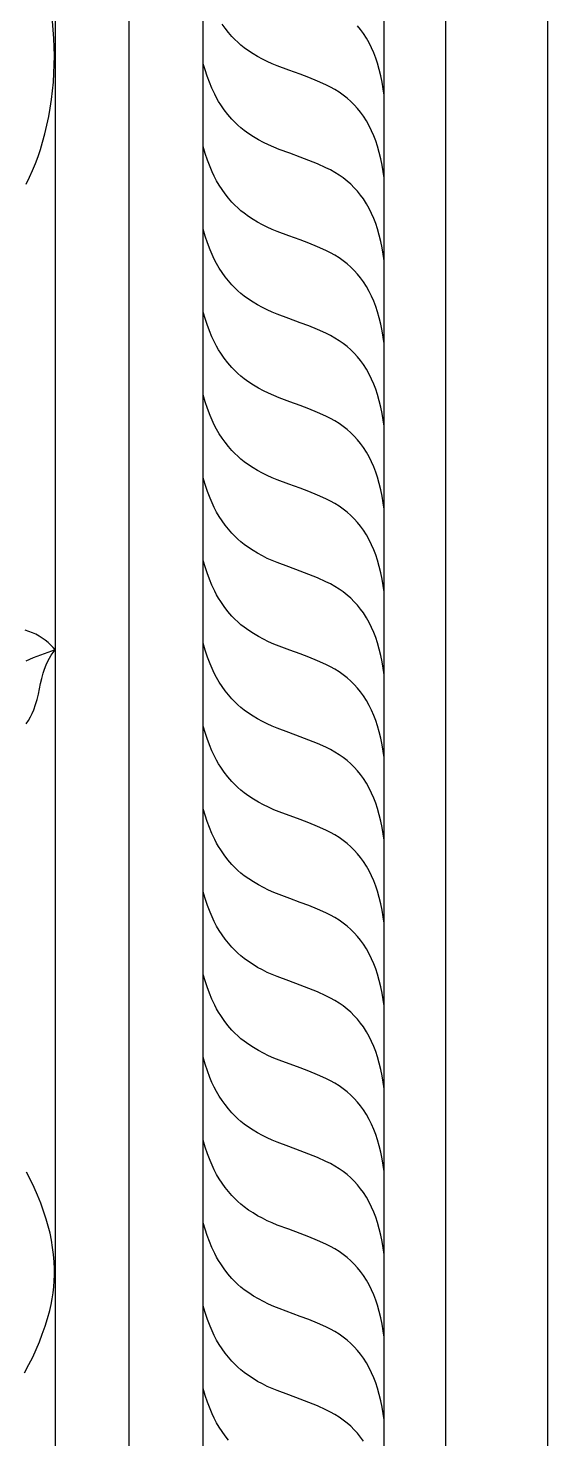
# Model space of a CAD drawing. Header units: millimetres. Extents: x 5940 to 9066, y 1327 to 3250.
# Drawn here: x 8022.7 to 8166.1, y 2553.3 to 2942.4 of the extents above; entities that cross this region are included whole.
import ezdxf

# ---------------------------------------------------------------- set-up
doc = ezdxf.new("R2010")
doc.units = ezdxf.units.MM
doc.layers.add('Default Layer', color=7, linetype='Continuous', lineweight=30)

msp = doc.modelspace()

# ---------------------------------------------------------------- linework, layer by layer
at = {"layer": 'Default Layer', "color": 18, "lineweight": 30, "true_color": 0x000000}
for points in [[(7506.14, 3245.1), (7506.14, 1415.1), (7506.14, 1415.1), (8166.14, 1415.1), (8166.14, 1415.1), (8166.14, 3245.1), (8166.14, 3245.1), (7506.14, 3245.1)], [(8030.15, 3245.1), (8030.15, 3127.94), (8030.15, 3127.94), (8030.15, 2729.02), (8030.15, 2729.02), (8030.15, 2330.1), (8030.15, 2330.1), (8030.15, 1931.18), (8030.15, 1931.18), (8030.15, 1532.26), (8030.15, 1532.26), (8030.15, 1415.1)], [(8050.57, 1415.1), (8050.57, 1798.18), (8050.57, 1798.18), (8050.57, 2064.18), (8050.57, 2064.18), (8050.57, 2330.1), (8050.57, 2330.1), (8050.57, 2596.02), (8050.57, 2596.02), (8050.57, 2862.02), (8050.57, 2862.02), (8050.57, 3245.1)], [(8070.99, 1415.1), (8070.99, 1798.18), (8070.99, 1798.18), (8070.99, 2064.18), (8070.99, 2064.18), (8070.99, 2330.1), (8070.99, 2330.1), (8070.99, 2596.02), (8070.99, 2596.02), (8070.99, 2862.02), (8070.99, 2862.02), (8070.99, 3245.1)], [(8022.06, 2899.41), (8022.99, 2901.27), (8023.85, 2903.17), (8024.65, 2905.08), (8025.38, 2907.02), (8026.04, 2908.97), (8026.64, 2910.94), (8026.64, 2910.94), (8027.27, 2913.29), (8027.83, 2915.64), (8028.33, 2918.01), (8028.75, 2920.38), (8029.11, 2922.77), (8029.4, 2925.16), (8029.62, 2927.56), (8029.77, 2929.96), (8029.77, 2929.96), (8029.85, 2932.37), (8029.88, 2934.77), (8029.84, 2937.18), (8029.73, 2939.58), (8029.57, 2941.98), (8029.34, 2944.38)], [(8120.97, 2901.11), (8120.71, 2902.88), (8120.39, 2904.65), (8120.02, 2906.41), (8119.59, 2908.16), (8119.11, 2909.89), (8119.11, 2909.89), (8118.65, 2911.33), (8118.11, 2912.75), (8117.49, 2914.14), (8116.81, 2915.5), (8116.05, 2916.84), (8115.22, 2918.14), (8115.22, 2918.14), (8114.44, 2919.22), (8113.61, 2920.26), (8112.71, 2921.25), (8111.75, 2922.19), (8110.74, 2923.09), (8109.67, 2923.93), (8108.54, 2924.72), (8107.37, 2925.46), (8106.15, 2926.14), (8104.89, 2926.76), (8104.89, 2926.76), (8102.54, 2927.8), (8100.16, 2928.78), (8097.75, 2929.69), (8097.75, 2929.69), (8094.59, 2930.85), (8091.44, 2932.03), (8091.44, 2932.03), (8090.04, 2932.6), (8088.67, 2933.22), (8087.33, 2933.88), (8086.02, 2934.6), (8084.75, 2935.36), (8083.51, 2936.18), (8082.31, 2937.03), (8082.31, 2937.03), (8081.39, 2937.75), (8080.52, 2938.51), (8079.69, 2939.31), (8078.9, 2940.14), (8078.9, 2940.14), (8077.95, 2941.25), (8077.05, 2942.38), (8076.21, 2943.55)], [(8120.97, 2923.95), (8120.71, 2925.72), (8120.39, 2927.49), (8120.02, 2929.25), (8119.59, 2931), (8119.11, 2932.73), (8119.11, 2932.73), (8118.65, 2934.17), (8118.11, 2935.59), (8117.49, 2936.98), (8116.81, 2938.34), (8116.05, 2939.68), (8115.22, 2940.98), (8115.22, 2940.98), (8114.44, 2942.06), (8113.61, 2943.09)], [(8120.97, 2878.27), (8120.71, 2880.04), (8120.39, 2881.81), (8120.02, 2883.57), (8119.59, 2885.32), (8119.11, 2887.05), (8119.11, 2887.05), (8118.65, 2888.49), (8118.11, 2889.91), (8117.49, 2891.3), (8116.81, 2892.66), (8116.05, 2894), (8115.22, 2895.3), (8115.22, 2895.3), (8114.44, 2896.38), (8113.61, 2897.42), (8112.71, 2898.41), (8111.75, 2899.35), (8110.73, 2900.25), (8109.66, 2901.1), (8108.54, 2901.89), (8107.37, 2902.62), (8106.15, 2903.3), (8104.88, 2903.93), (8104.88, 2903.93), (8102.54, 2904.96), (8100.16, 2905.94), (8097.75, 2906.85), (8097.75, 2906.85), (8094.86, 2907.9), (8091.98, 2908.98), (8091.98, 2908.98), (8090.5, 2909.57), (8089.05, 2910.21), (8087.63, 2910.91), (8086.24, 2911.65), (8084.89, 2912.45), (8083.58, 2913.3), (8082.31, 2914.19), (8082.31, 2914.19), (8081.39, 2914.91), (8080.51, 2915.66), (8079.68, 2916.46), (8078.9, 2917.3), (8078.9, 2917.3), (8077.81, 2918.59), (8076.79, 2919.92), (8075.82, 2921.28), (8075.82, 2921.28), (8075.22, 2922.22), (8074.67, 2923.19), (8074.17, 2924.17), (8074.17, 2924.17), (8073.4, 2925.82), (8072.7, 2927.49), (8072.07, 2929.18), (8071.49, 2930.89), (8070.99, 2932.62)], [(8120.97, 2855.43), (8120.71, 2857.2), (8120.39, 2858.97), (8120.02, 2860.73), (8119.59, 2862.47), (8119.11, 2864.21), (8119.11, 2864.21), (8118.65, 2865.65), (8118.11, 2867.07), (8117.49, 2868.46), (8116.81, 2869.82), (8116.05, 2871.16), (8115.22, 2872.46), (8115.22, 2872.46), (8114.44, 2873.54), (8113.61, 2874.58), (8112.71, 2875.57), (8111.75, 2876.51), (8110.74, 2877.41), (8109.67, 2878.25), (8108.54, 2879.04), (8107.37, 2879.78), (8106.15, 2880.46), (8104.89, 2881.08), (8104.89, 2881.08), (8102.54, 2882.12), (8100.16, 2883.1), (8097.75, 2884.01), (8097.75, 2884.01), (8094.59, 2885.17), (8091.44, 2886.35), (8091.44, 2886.35), (8090.04, 2886.92), (8088.67, 2887.54), (8087.33, 2888.2), (8086.02, 2888.92), (8084.75, 2889.68), (8083.51, 2890.49), (8082.31, 2891.35), (8082.31, 2891.35), (8081.39, 2892.07), (8080.52, 2892.83), (8079.69, 2893.63), (8078.9, 2894.46), (8078.9, 2894.46), (8077.95, 2895.56), (8077.05, 2896.7), (8076.21, 2897.87), (8075.42, 2899.07), (8074.7, 2900.3), (8074.03, 2901.55), (8073.42, 2902.83), (8072.87, 2904.13), (8072.87, 2904.13), (8072.17, 2906), (8071.55, 2907.88), (8070.99, 2909.78)], [(8120.97, 2832.59), (8120.71, 2834.36), (8120.39, 2836.13), (8120.02, 2837.89), (8119.59, 2839.63), (8119.11, 2841.37), (8119.11, 2841.37), (8118.65, 2842.81), (8118.11, 2844.23), (8117.49, 2845.62), (8116.81, 2846.98), (8116.05, 2848.32), (8115.22, 2849.62), (8115.22, 2849.62), (8114.44, 2850.7), (8113.61, 2851.74), (8112.71, 2852.73), (8111.75, 2853.67), (8110.73, 2854.57), (8109.66, 2855.41), (8108.54, 2856.21), (8107.37, 2856.94), (8106.15, 2857.62), (8104.88, 2858.25), (8104.88, 2858.25), (8102.54, 2859.28), (8100.16, 2860.26), (8097.75, 2861.17), (8097.75, 2861.17), (8094.59, 2862.33), (8091.44, 2863.51), (8091.44, 2863.51), (8090.04, 2864.08), (8088.67, 2864.7), (8087.33, 2865.36), (8086.02, 2866.08), (8084.75, 2866.84), (8083.51, 2867.65), (8082.31, 2868.51), (8082.31, 2868.51), (8081.39, 2869.23), (8080.52, 2869.99), (8079.69, 2870.79), (8078.9, 2871.62), (8078.9, 2871.62), (8077.95, 2872.72), (8077.05, 2873.86), (8076.21, 2875.03), (8075.42, 2876.23), (8074.7, 2877.46), (8074.03, 2878.71), (8073.42, 2879.99), (8072.87, 2881.29), (8072.87, 2881.29), (8072.17, 2883.16), (8071.55, 2885.04), (8070.99, 2886.94)], [(8120.97, 2809.75), (8120.71, 2811.52), (8120.39, 2813.29), (8120.02, 2815.05), (8119.59, 2816.79), (8119.11, 2818.53), (8119.11, 2818.53), (8118.65, 2819.97), (8118.11, 2821.39), (8117.49, 2822.78), (8116.81, 2824.14), (8116.05, 2825.48), (8115.22, 2826.78), (8115.22, 2826.78), (8114.44, 2827.86), (8113.61, 2828.9), (8112.71, 2829.89), (8111.75, 2830.83), (8110.73, 2831.73), (8109.66, 2832.57), (8108.54, 2833.37), (8107.37, 2834.1), (8106.15, 2834.78), (8104.88, 2835.4), (8104.88, 2835.4), (8102.54, 2836.44), (8100.16, 2837.42), (8097.75, 2838.33), (8097.75, 2838.33), (8094.86, 2839.38), (8091.98, 2840.46), (8091.98, 2840.46), (8090.5, 2841.05), (8089.05, 2841.69), (8087.63, 2842.39), (8086.24, 2843.13), (8084.89, 2843.93), (8083.58, 2844.78), (8082.31, 2845.67), (8082.31, 2845.67), (8081.39, 2846.39), (8080.51, 2847.14), (8079.68, 2847.94), (8078.9, 2848.78), (8078.9, 2848.78), (8077.81, 2850.07), (8076.79, 2851.4), (8075.82, 2852.76), (8075.82, 2852.76), (8075.22, 2853.7), (8074.67, 2854.66), (8074.17, 2855.65), (8074.17, 2855.65), (8073.4, 2857.3), (8072.7, 2858.97), (8072.07, 2860.66), (8071.49, 2862.37), (8070.99, 2864.1)], [(8120.97, 2786.91), (8120.71, 2788.68), (8120.39, 2790.45), (8120.02, 2792.21), (8119.59, 2793.95), (8119.11, 2795.69), (8119.11, 2795.69), (8118.65, 2797.13), (8118.11, 2798.54), (8117.49, 2799.94), (8116.81, 2801.3), (8116.05, 2802.64), (8115.22, 2803.94), (8115.22, 2803.94), (8114.44, 2805.02), (8113.61, 2806.05), (8112.71, 2807.04), (8111.75, 2807.99), (8110.74, 2808.88), (8109.67, 2809.73), (8108.54, 2810.52), (8107.37, 2811.26), (8106.15, 2811.94), (8104.89, 2812.56), (8104.89, 2812.56), (8102.54, 2813.6), (8100.16, 2814.57), (8097.75, 2815.49), (8097.75, 2815.49), (8094.59, 2816.65), (8091.44, 2817.83), (8091.44, 2817.83), (8090.04, 2818.4), (8088.67, 2819.01), (8087.33, 2819.68), (8086.02, 2820.4), (8084.75, 2821.16), (8083.51, 2821.97), (8082.31, 2822.83), (8082.31, 2822.83), (8081.39, 2823.55), (8080.52, 2824.31), (8079.69, 2825.11), (8078.9, 2825.94), (8078.9, 2825.94), (8077.95, 2827.04), (8077.05, 2828.18), (8076.21, 2829.35), (8075.42, 2830.55), (8074.7, 2831.78), (8074.03, 2833.03), (8073.42, 2834.31), (8072.87, 2835.61), (8072.87, 2835.61), (8072.17, 2837.48), (8071.55, 2839.36), (8070.99, 2841.26)], [(8120.97, 2764.07), (8120.71, 2765.84), (8120.39, 2767.61), (8120.02, 2769.36), (8119.59, 2771.11), (8119.11, 2772.85), (8119.11, 2772.85), (8118.65, 2774.29), (8118.11, 2775.7), (8117.49, 2777.1), (8116.81, 2778.46), (8116.05, 2779.8), (8115.22, 2781.1), (8115.22, 2781.1), (8114.44, 2782.18), (8113.61, 2783.22), (8112.71, 2784.21), (8111.75, 2785.15), (8110.73, 2786.05), (8109.66, 2786.89), (8108.54, 2787.68), (8107.37, 2788.42), (8106.15, 2789.1), (8104.88, 2789.72), (8104.88, 2789.72), (8102.54, 2790.76), (8100.16, 2791.74), (8097.75, 2792.65), (8097.75, 2792.65), (8094.59, 2793.8), (8091.44, 2794.99), (8091.44, 2794.99), (8090.04, 2795.56), (8088.67, 2796.17), (8087.33, 2796.84), (8086.02, 2797.56), (8084.75, 2798.32), (8083.51, 2799.13), (8082.31, 2799.99), (8082.31, 2799.99), (8081.39, 2800.71), (8080.52, 2801.47), (8079.69, 2802.26), (8078.9, 2803.1), (8078.9, 2803.1), (8077.95, 2804.2), (8077.05, 2805.34), (8076.21, 2806.51), (8075.42, 2807.71), (8074.7, 2808.94), (8074.03, 2810.19), (8073.42, 2811.47), (8072.87, 2812.77), (8072.87, 2812.77), (8072.17, 2814.64), (8071.55, 2816.52), (8070.99, 2818.42)], [(8120.97, 2741.23), (8120.71, 2743), (8120.39, 2744.77), (8120.02, 2746.52), (8119.59, 2748.27), (8119.11, 2750.01), (8119.11, 2750.01), (8118.65, 2751.45), (8118.11, 2752.86), (8117.49, 2754.26), (8116.81, 2755.62), (8116.05, 2756.95), (8115.22, 2758.26), (8115.22, 2758.26), (8114.44, 2759.34), (8113.61, 2760.37), (8112.71, 2761.37), (8111.75, 2762.31), (8110.73, 2763.21), (8109.66, 2764.05), (8108.54, 2764.84), (8107.37, 2765.58), (8106.15, 2766.26), (8104.88, 2766.88), (8104.88, 2766.88), (8102.54, 2767.92), (8100.16, 2768.89), (8097.75, 2769.8), (8097.75, 2769.8), (8094.86, 2770.86), (8091.98, 2771.94), (8091.98, 2771.94), (8090.5, 2772.53), (8089.05, 2773.17), (8087.63, 2773.86), (8086.24, 2774.61), (8084.89, 2775.41), (8083.58, 2776.25), (8082.31, 2777.15), (8082.31, 2777.15), (8081.39, 2777.86), (8080.51, 2778.62), (8079.68, 2779.42), (8078.9, 2780.26), (8078.9, 2780.26), (8077.81, 2781.55), (8076.79, 2782.87), (8075.82, 2784.24), (8075.82, 2784.24), (8075.22, 2785.18), (8074.67, 2786.14), (8074.17, 2787.12), (8074.17, 2787.12), (8073.4, 2788.78), (8072.7, 2790.45), (8072.07, 2792.14), (8071.49, 2793.85), (8070.99, 2795.58)], [(8022.08, 2750.54), (8022.72, 2751.46), (8023.29, 2752.42), (8023.79, 2753.4), (8024.22, 2754.41), (8024.22, 2754.41), (8024.72, 2755.82), (8025.14, 2757.24), (8025.5, 2758.68), (8025.79, 2760.13), (8025.79, 2760.13), (8026.07, 2761.6), (8026.41, 2763.06), (8026.8, 2764.51), (8026.8, 2764.51), (8027.16, 2765.64), (8027.6, 2766.76), (8028.11, 2767.85), (8028.11, 2767.85), (8028.54, 2768.65), (8029.03, 2769.42), (8029.57, 2770.17), (8030.15, 2770.89), (8030.15, 2770.89), (8029.53, 2771.62), (8028.86, 2772.32), (8028.13, 2772.98), (8027.37, 2773.59), (8026.56, 2774.17), (8026.56, 2774.17), (8025.68, 2774.72), (8024.76, 2775.21), (8023.81, 2775.65), (8022.84, 2776.02), (8021.84, 2776.33)], [(8030.15, 2770.89), (8028.07, 2770.21), (8026.02, 2769.48), (8024.01, 2768.69), (8022.02, 2767.83)], [(8120.97, 2718.39), (8120.71, 2720.16), (8120.39, 2721.93), (8120.02, 2723.68), (8119.59, 2725.43), (8119.11, 2727.17), (8119.11, 2727.17), (8118.65, 2728.61), (8118.11, 2730.02), (8117.49, 2731.41), (8116.81, 2732.78), (8116.05, 2734.11), (8115.22, 2735.42), (8115.22, 2735.42), (8114.44, 2736.5), (8113.61, 2737.53), (8112.71, 2738.53), (8111.75, 2739.47), (8110.73, 2740.37), (8109.66, 2741.21), (8108.54, 2742), (8107.37, 2742.74), (8106.15, 2743.42), (8104.88, 2744.04), (8104.88, 2744.04), (8102.54, 2745.08), (8100.16, 2746.05), (8097.75, 2746.96), (8097.75, 2746.96), (8094.59, 2748.12), (8091.44, 2749.31), (8091.44, 2749.31), (8090.04, 2749.88), (8088.67, 2750.49), (8087.33, 2751.16), (8086.02, 2751.88), (8084.75, 2752.64), (8083.51, 2753.45), (8082.31, 2754.31), (8082.31, 2754.31), (8081.39, 2755.03), (8080.52, 2755.79), (8079.69, 2756.58), (8078.9, 2757.42), (8078.9, 2757.42), (8077.95, 2758.52), (8077.05, 2759.66), (8076.21, 2760.83), (8075.42, 2762.03), (8074.7, 2763.26), (8074.03, 2764.51), (8073.42, 2765.79), (8072.87, 2767.09), (8072.87, 2767.09), (8072.17, 2768.95), (8071.55, 2770.84), (8070.99, 2772.74)], [(8120.97, 2695.55), (8120.71, 2697.32), (8120.39, 2699.09), (8120.02, 2700.84), (8119.59, 2702.59), (8119.11, 2704.33), (8119.11, 2704.33), (8118.65, 2705.77), (8118.11, 2707.18), (8117.49, 2708.57), (8116.81, 2709.94), (8116.05, 2711.27), (8115.22, 2712.58), (8115.22, 2712.58), (8114.44, 2713.66), (8113.61, 2714.69), (8112.71, 2715.69), (8111.75, 2716.63), (8110.73, 2717.53), (8109.66, 2718.37), (8108.54, 2719.16), (8107.37, 2719.9), (8106.15, 2720.58), (8104.88, 2721.2), (8104.88, 2721.2), (8102.54, 2722.24), (8100.16, 2723.21), (8097.75, 2724.12), (8097.75, 2724.12), (8091.98, 2726.25), (8091.98, 2726.25), (8090.5, 2726.84), (8089.05, 2727.49), (8087.63, 2728.18), (8086.24, 2728.93), (8084.89, 2729.73), (8083.58, 2730.57), (8082.31, 2731.47), (8082.31, 2731.47), (8081.39, 2732.18), (8080.51, 2732.94), (8079.68, 2733.74), (8078.9, 2734.58), (8078.9, 2734.58), (8077.81, 2735.86), (8076.79, 2737.19), (8075.82, 2738.56), (8075.82, 2738.56), (8075.22, 2739.5), (8074.67, 2740.46), (8074.17, 2741.44), (8074.17, 2741.44), (8073.4, 2743.1), (8072.7, 2744.77), (8072.07, 2746.46), (8071.49, 2748.17), (8070.99, 2749.9)], [(8120.97, 2672.71), (8120.71, 2674.48), (8120.39, 2676.25), (8120.02, 2678), (8119.59, 2679.75), (8119.11, 2681.49), (8119.11, 2681.49), (8118.65, 2682.93), (8118.11, 2684.34), (8117.49, 2685.73), (8116.81, 2687.1), (8116.05, 2688.43), (8115.22, 2689.74), (8115.22, 2689.74), (8114.44, 2690.82), (8113.61, 2691.85), (8112.71, 2692.84), (8111.75, 2693.79), (8110.73, 2694.69), (8109.66, 2695.53), (8108.54, 2696.32), (8107.37, 2697.06), (8106.15, 2697.74), (8104.88, 2698.36), (8104.88, 2698.36), (8102.54, 2699.4), (8100.16, 2700.37), (8097.75, 2701.28), (8097.75, 2701.28), (8094.86, 2702.34), (8091.98, 2703.41), (8091.98, 2703.41), (8090.5, 2704), (8089.05, 2704.65), (8087.63, 2705.34), (8086.24, 2706.09), (8084.89, 2706.89), (8083.58, 2707.73), (8082.31, 2708.63), (8082.31, 2708.63), (8081.39, 2709.34), (8080.51, 2710.1), (8079.68, 2710.9), (8078.9, 2711.73), (8078.9, 2711.73), (8077.81, 2713.02), (8076.79, 2714.35), (8075.82, 2715.72), (8075.82, 2715.72), (8075.22, 2716.66), (8074.67, 2717.62), (8074.17, 2718.61), (8074.17, 2718.61), (8073.4, 2720.26), (8072.7, 2721.93), (8072.07, 2723.62), (8071.49, 2725.33), (8070.99, 2727.06)], [(8120.97, 2649.87), (8120.71, 2651.64), (8120.39, 2653.4), (8120.02, 2655.16), (8119.59, 2656.91), (8119.11, 2658.65), (8119.11, 2658.65), (8118.65, 2660.09), (8118.11, 2661.5), (8117.49, 2662.89), (8116.81, 2664.26), (8116.05, 2665.59), (8115.22, 2666.9), (8115.22, 2666.9), (8114.44, 2667.98), (8113.61, 2669.01), (8112.71, 2670), (8111.75, 2670.95), (8110.74, 2671.84), (8109.67, 2672.69), (8108.54, 2673.48), (8107.37, 2674.21), (8106.15, 2674.89), (8104.89, 2675.52), (8104.89, 2675.52), (8102.54, 2676.56), (8100.16, 2677.53), (8097.75, 2678.44), (8097.75, 2678.44), (8094.59, 2679.6), (8091.44, 2680.79), (8091.44, 2680.79), (8090.04, 2681.35), (8088.67, 2681.97), (8087.33, 2682.64), (8086.02, 2683.35), (8084.75, 2684.12), (8083.51, 2684.93), (8082.31, 2685.79), (8082.31, 2685.79), (8081.39, 2686.51), (8080.52, 2687.27), (8079.69, 2688.06), (8078.9, 2688.89), (8078.9, 2688.89), (8077.95, 2690), (8077.05, 2691.14), (8076.21, 2692.31), (8075.42, 2693.51), (8074.7, 2694.74), (8074.03, 2695.99), (8073.42, 2697.27), (8072.87, 2698.57), (8072.87, 2698.57), (8072.17, 2700.43), (8071.55, 2702.32), (8070.99, 2704.22)], [(8120.97, 2627.02), (8120.71, 2628.8), (8120.39, 2630.56), (8120.02, 2632.32), (8119.59, 2634.07), (8119.11, 2635.81), (8119.11, 2635.81), (8118.65, 2637.25), (8118.11, 2638.66), (8117.49, 2640.05), (8116.81, 2641.42), (8116.05, 2642.75), (8115.22, 2644.06), (8115.22, 2644.06), (8114.44, 2645.14), (8113.61, 2646.17), (8112.71, 2647.16), (8111.75, 2648.11), (8110.73, 2649), (8109.66, 2649.85), (8108.54, 2650.64), (8107.37, 2651.38), (8106.15, 2652.06), (8104.88, 2652.68), (8104.88, 2652.68), (8102.54, 2653.72), (8100.16, 2654.69), (8097.75, 2655.6), (8097.75, 2655.6), (8091.98, 2657.73), (8091.98, 2657.73), (8090.5, 2658.32), (8089.05, 2658.97), (8087.63, 2659.66), (8086.24, 2660.41), (8084.89, 2661.21), (8083.58, 2662.05), (8082.31, 2662.95), (8082.31, 2662.95), (8081.39, 2663.66), (8080.51, 2664.42), (8079.68, 2665.22), (8078.9, 2666.05), (8078.9, 2666.05), (8077.81, 2667.34), (8076.79, 2668.67), (8075.82, 2670.04), (8075.82, 2670.04), (8075.22, 2670.98), (8074.67, 2671.94), (8074.17, 2672.92), (8074.17, 2672.92), (8073.4, 2674.57), (8072.7, 2676.25), (8072.07, 2677.94), (8071.49, 2679.65), (8070.99, 2681.38)], [(8120.97, 2604.18), (8120.71, 2605.96), (8120.39, 2607.72), (8120.02, 2609.48), (8119.59, 2611.23), (8119.11, 2612.97), (8119.11, 2612.97), (8118.65, 2614.4), (8118.11, 2615.82), (8117.49, 2617.21), (8116.81, 2618.58), (8116.05, 2619.91), (8115.22, 2621.22), (8115.22, 2621.22), (8114.44, 2622.29), (8113.61, 2623.33), (8112.71, 2624.32), (8111.75, 2625.27), (8110.74, 2626.16), (8109.67, 2627), (8108.54, 2627.8), (8107.37, 2628.53), (8106.15, 2629.21), (8104.89, 2629.83), (8104.89, 2629.83), (8102.54, 2630.87), (8100.16, 2631.85), (8097.75, 2632.76), (8097.75, 2632.76), (8094.59, 2633.92), (8091.44, 2635.11), (8091.44, 2635.11), (8090.04, 2635.67), (8088.67, 2636.29), (8087.33, 2636.96), (8086.02, 2637.67), (8084.75, 2638.44), (8083.51, 2639.25), (8082.31, 2640.11), (8082.31, 2640.11), (8081.39, 2640.83), (8080.52, 2641.58), (8079.69, 2642.38), (8078.9, 2643.21), (8078.9, 2643.21), (8077.95, 2644.32), (8077.05, 2645.47), (8076.2, 2646.64), (8075.41, 2647.84), (8074.68, 2649.07), (8074.01, 2650.33), (8073.4, 2651.62), (8072.85, 2652.92), (8072.85, 2652.92), (8072.16, 2654.78), (8071.54, 2656.65), (8070.99, 2658.54)], [(8120.97, 2581.34), (8120.71, 2583.12), (8120.39, 2584.88), (8120.02, 2586.64), (8119.59, 2588.39), (8119.11, 2590.13), (8119.11, 2590.13), (8118.65, 2591.56), (8118.11, 2592.98), (8117.49, 2594.37), (8116.81, 2595.74), (8116.05, 2597.07), (8115.22, 2598.38), (8115.22, 2598.38), (8114.44, 2599.45), (8113.61, 2600.49), (8112.71, 2601.48), (8111.75, 2602.42), (8110.74, 2603.32), (8109.67, 2604.16), (8108.54, 2604.96), (8107.37, 2605.69), (8106.15, 2606.37), (8104.89, 2606.99), (8104.89, 2606.99), (8102.54, 2608.03), (8100.16, 2609.01), (8097.75, 2609.92), (8097.75, 2609.92), (8094.59, 2611.08), (8091.44, 2612.27), (8091.44, 2612.27), (8090.04, 2612.83), (8088.67, 2613.45), (8087.33, 2614.12), (8086.02, 2614.83), (8084.75, 2615.6), (8083.51, 2616.41), (8082.31, 2617.26), (8082.31, 2617.26), (8081.39, 2617.99), (8080.52, 2618.74), (8079.69, 2619.54), (8078.9, 2620.37), (8078.9, 2620.37), (8077.95, 2621.48), (8077.05, 2622.62), (8076.21, 2623.79), (8075.42, 2624.99), (8074.7, 2626.21), (8074.03, 2627.47), (8073.42, 2628.75), (8072.87, 2630.05), (8072.87, 2630.05), (8072.17, 2631.91), (8071.55, 2633.79), (8070.99, 2635.7)], [(8021.65, 2571.45), (8022.88, 2573.78), (8022.88, 2573.78), (8023.9, 2575.85), (8024.85, 2577.94), (8025.74, 2580.06), (8026.55, 2582.19), (8027.3, 2584.34), (8027.98, 2586.52), (8028.59, 2588.71), (8028.59, 2588.71), (8028.98, 2590.32), (8029.3, 2591.95), (8029.55, 2593.58), (8029.74, 2595.22), (8029.86, 2596.86), (8029.92, 2598.51), (8029.91, 2600.16), (8029.91, 2600.16), (8029.82, 2602.14), (8029.65, 2604.12), (8029.4, 2606.09), (8029.08, 2608.06), (8028.68, 2610.01), (8028.2, 2611.95), (8027.65, 2613.87), (8027.65, 2613.87), (8026.92, 2616.1), (8026.12, 2618.3), (8025.25, 2620.48), (8024.31, 2622.64), (8023.3, 2624.77), (8022.22, 2626.88)], [(8120.97, 2558.5), (8120.71, 2560.28), (8120.39, 2562.04), (8120.02, 2563.8), (8119.59, 2565.55), (8119.11, 2567.29), (8119.11, 2567.29), (8118.65, 2568.72), (8118.11, 2570.14), (8117.49, 2571.53), (8116.81, 2572.9), (8116.05, 2574.23), (8115.22, 2575.53), (8115.22, 2575.53), (8114.44, 2576.61), (8113.61, 2577.65), (8112.71, 2578.64), (8111.75, 2579.59), (8110.73, 2580.48), (8109.66, 2581.33), (8108.54, 2582.12), (8107.37, 2582.86), (8106.15, 2583.54), (8104.88, 2584.16), (8104.88, 2584.16), (8102.54, 2585.2), (8100.16, 2586.17), (8097.75, 2587.08), (8097.75, 2587.08), (8091.98, 2589.21), (8091.98, 2589.21), (8090.5, 2589.8), (8089.05, 2590.45), (8087.63, 2591.14), (8086.24, 2591.89), (8084.89, 2592.68), (8083.58, 2593.53), (8082.31, 2594.42), (8082.31, 2594.42), (8081.39, 2595.14), (8080.51, 2595.9), (8079.68, 2596.7), (8078.9, 2597.53), (8078.9, 2597.53), (8077.81, 2598.82), (8076.79, 2600.15), (8075.82, 2601.52), (8075.82, 2601.52), (8075.22, 2602.46), (8074.67, 2603.42), (8074.17, 2604.4), (8074.17, 2604.4), (8073.4, 2606.05), (8072.7, 2607.72), (8072.07, 2609.42), (8071.49, 2611.13), (8070.99, 2612.86)], [(8115.22, 2552.69), (8114.44, 2553.77), (8113.61, 2554.81), (8112.71, 2555.8), (8111.75, 2556.74), (8110.74, 2557.64), (8109.67, 2558.48), (8108.54, 2559.28), (8107.37, 2560.01), (8106.15, 2560.69), (8104.89, 2561.31), (8104.89, 2561.31), (8102.54, 2562.35), (8100.16, 2563.33), (8097.75, 2564.24), (8097.75, 2564.24), (8094.59, 2565.4), (8091.44, 2566.59), (8091.44, 2566.59), (8090.04, 2567.15), (8088.67, 2567.77), (8087.33, 2568.44), (8086.02, 2569.15), (8084.75, 2569.92), (8083.51, 2570.73), (8082.31, 2571.58), (8082.31, 2571.58), (8081.39, 2572.3), (8080.52, 2573.06), (8079.69, 2573.86), (8078.9, 2574.69), (8078.9, 2574.69), (8077.95, 2575.8), (8077.05, 2576.94), (8076.21, 2578.11), (8075.42, 2579.31), (8074.7, 2580.53), (8074.03, 2581.79), (8073.42, 2583.06), (8072.87, 2584.37), (8072.87, 2584.37), (8072.17, 2586.23), (8071.55, 2588.11), (8070.99, 2590.01)], [(8077.95, 2552.96), (8077.05, 2554.1), (8076.21, 2555.27), (8075.42, 2556.47), (8074.7, 2557.69), (8074.03, 2558.95), (8073.42, 2560.22), (8072.87, 2561.53), (8072.87, 2561.53), (8072.17, 2563.39), (8071.55, 2565.27), (8070.99, 2567.17)]]:
    msp.add_lwpolyline(points, dxfattribs=at)
for points in [[(8120.97, 1415.1, 0), (8120.97, 1923.05, 0), (8120.97, 2577.83, 0), (8120.97, 3245.1, 0)], [(8137.97, 1415.1, 0), (8137.97, 1923.05, 0), (8137.97, 2577.83, 0), (8137.97, 3245.1, 0)]]:
    msp.add_polyline3d(points, dxfattribs=at)

doc.saveas('drawing.dxf')
